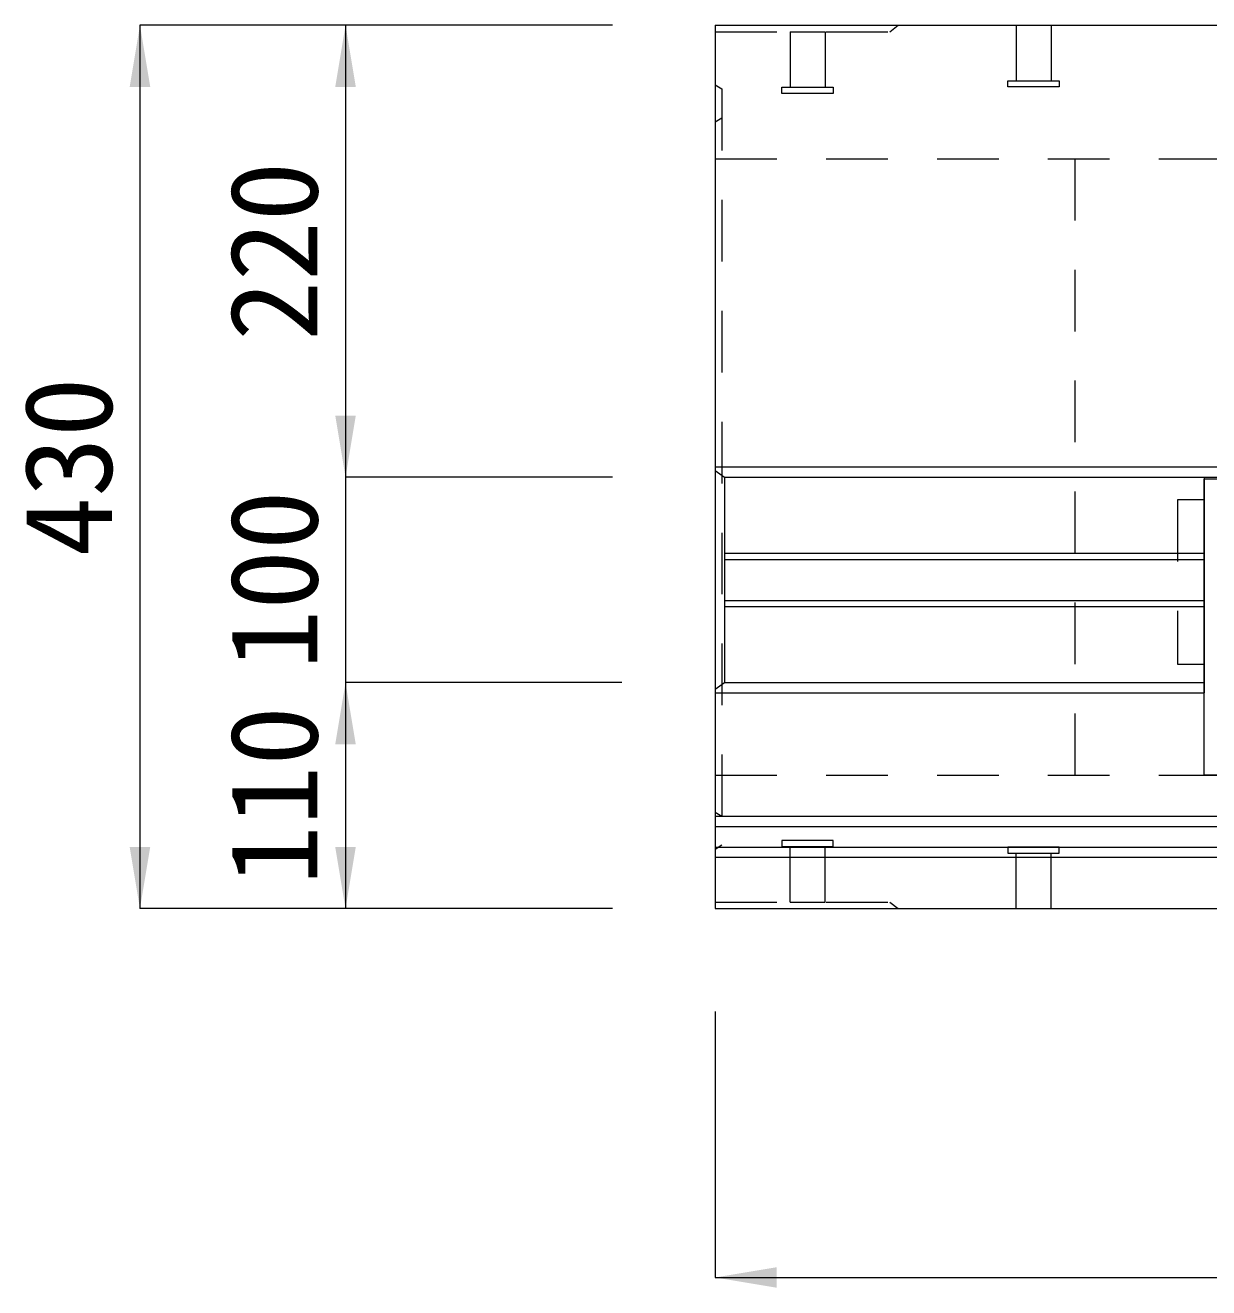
# Model space of a CAD drawing. Units: millimetres at full size, sheet at 1:40. Extents: x -1934 to 44546, y -100881 to -70395.
# Drawn here: x 834 to 1411, y -94806 to -94191 of the extents above; entities that cross this region are included whole.
import ezdxf
from ezdxf.enums import TextEntityAlignment as Align

# ---------------------------------------------------------------- set-up
doc = ezdxf.new("R2010")
doc.units = ezdxf.units.MM
doc.header["$LTSCALE"] = 40
doc.linetypes.add('USER2', pattern=[1.35, 0.75, -0.6])
for name, color, linetype, lineweight in [('0_2', 7, 'Continuous', 13), ('インサート', 92, 'USER2', 9), ('受枠', 3, 'USER2', 5), ('寸法線', 7, 'Continuous', 9), ('本体', 2, 'Continuous', 13), ('目地', 132, 'USER2', 5)]:
    doc.layers.add(name, color=color, linetype=linetype, lineweight=lineweight)
doc.styles.add('ＭＳ ゴシック', font='')
doc.styles.get('ＭＳ ゴシック').set_extended_font_data('MS Gothic')

# ---------------------------------------------------------------- blocks, each defined once
blk = doc.blocks.new('filled_arrow')
at = {"color": 0, "linetype": 'Continuous', "lineweight": -2}
blk.add_solid([(7.5, 1.25), (0, 0), (7.5, -1.25)], dxfattribs=at)

msp = doc.modelspace()

# ---------------------------------------------------------------- linework, layer by layer
at = {"layer": '0_2'}
for p, q in [((1170.3, -94671.36), (1170.3, -94800.9)), ((1170.3, -94800.9), (2168.3, -94800.9))]:
    msp.add_line(p, q, dxfattribs=at)
at = {"layer": 'インサート'}
for p, q in [((1206.8, -94194.56), (1206.8, -94221.56)), ((1206.8, -94194.56), (1223.8, -94194.56)), ((1223.8, -94194.56), (1223.8, -94221.56)), ((1316.8, -94191.36), (1316.8, -94218.36)), ((1316.8, -94191.36), (1333.8, -94191.36)), ((1333.8, -94191.36), (1333.8, -94218.36)), ((1312.8, -94221.36), (1312.8, -94218.36)), ((1312.8, -94218.36), (1337.8, -94218.36)), ((1337.8, -94218.36), (1337.8, -94221.36)), ((1202.8, -94224.56), (1202.8, -94221.56)), ((1202.8, -94221.56), (1227.8, -94221.56)), ((1227.8, -94224.56), (1202.8, -94224.56)), ((1227.8, -94221.56), (1227.8, -94224.56)), ((1337.8, -94221.36), (1312.8, -94221.36)), ((1202.8, -94588.16), (1202.8, -94591.16)), ((1227.8, -94588.16), (1202.8, -94588.16)), ((1227.8, -94591.16), (1227.8, -94588.16)), ((1202.8, -94591.16), (1227.8, -94591.16)), ((1206.8, -94618.16), (1206.8, -94591.16)), ((1223.8, -94618.16), (1223.8, -94591.16)), ((1312.8, -94591.36), (1312.8, -94594.36)), ((1337.8, -94591.36), (1312.8, -94591.36)), ((1312.8, -94594.36), (1337.8, -94594.36)), ((1316.8, -94621.36), (1316.8, -94594.36)), ((1333.8, -94621.36), (1333.8, -94594.36)), ((1337.8, -94594.36), (1337.8, -94591.36)), ((1206.8, -94618.16), (1223.8, -94618.16)), ((1316.8, -94621.36), (1333.8, -94621.36))]:
    msp.add_line(p, q, dxfattribs=at)
at = {"layer": '受枠', "linetype": 'Continuous', "lineweight": 9}
for p, q in [((1408.3, -94556.36), (1408.3, -94412.36)), ((1930.3, -94412.36), (1408.3, -94412.36)), ((1930.3, -94556.36), (1408.3, -94556.36))]:
    msp.add_line(p, q, dxfattribs=at)
at = {"layer": '受枠', "lineweight": 9}
for p, q in [((1408.3, -94422.36), (1395.3, -94422.36)), ((1395.3, -94422.36), (1395.3, -94502.36)), ((1395.3, -94502.36), (1408.3, -94502.36))]:
    msp.add_line(p, q, dxfattribs=at)
at = {"layer": '寸法線', "lineweight": 13}
for p, q in [((890.3, -94191.36), (890.3, -94621.36)), ((1120.3, -94191.36), (890.3, -94191.36)), ((990.36, -94191.36), (990.36, -94411.36)), ((1120.3, -94191.36), (990.36, -94191.36)), ((990.36, -94351.36), (990.36, -94571.36)), ((1120.3, -94411.36), (990.36, -94411.36)), ((1120.3, -94411.36), (990.36, -94411.36)), ((1124.8, -94511.36), (990.36, -94511.36)), ((990.36, -94511.36), (990.36, -94621.36)), ((1124.8, -94511.36), (990.36, -94511.36)), ((1120.3, -94621.36), (890.3, -94621.36)), ((1120.3, -94621.36), (990.36, -94621.36))]:
    msp.add_line(p, q, dxfattribs=at)
at = {"layer": '本体'}
for p, q in [((1170.3, -94191.36), (1170.3, -94621.36)), ((1170.3, -94191.36), (2168.3, -94191.36)), ((1174.8, -94411.36), (2163.8, -94411.36)), ((1174.8, -94511.36), (1408.3, -94511.36)), ((1170.3, -94621.36), (2168.3, -94621.36))]:
    msp.add_line(p, q, dxfattribs=at)
at = {"layer": '本体', "linetype": 'USER2', "lineweight": 5}
for p, q in [((1170.3, -94194.56), (1255.3, -94194.56)), ((1255.3, -94194.56), (1259.3, -94191.36)), ((1170.3, -94618.16), (1255.3, -94618.16)), ((1255.3, -94618.16), (1259.3, -94621.36))]:
    msp.add_line(p, q, dxfattribs=at)
at = {"layer": '本体', "linetype": 'USER2'}
for p, q in [((1170.3, -94256.36), (2168.3, -94256.36)), ((1345.3, -94256.36), (1345.3, -94556.36)), ((1170.3, -94556.36), (2168.3, -94556.36))]:
    msp.add_line(p, q, dxfattribs=at)
at = {"layer": '本体', "lineweight": 5}
for p, q in [((1170.3, -94406.36), (2168.3, -94406.36)), ((1170.3, -94408.11), (1174.8, -94411.36)), ((1174.8, -94411.36), (1174.8, -94511.36)), ((1170.3, -94514.61), (1174.8, -94511.36)), ((1170.3, -94516.36), (1408.3, -94516.36)), ((1170.3, -94576.36), (2168.3, -94576.36)), ((1170.3, -94596.36), (2168.3, -94596.36))]:
    msp.add_line(p, q, dxfattribs=at)
at = {"layer": '本体', "lineweight": 9}
for p, q in [((1408.3, -94411.36), (1408.3, -94516.36)), ((1174.8, -94448.36), (1408.3, -94448.36)), ((1174.8, -94451.36), (1408.3, -94451.36)), ((1174.8, -94471.36), (1408.3, -94471.36)), ((1174.8, -94474.36), (1408.3, -94474.36)), ((1170.3, -94581.36), (2168.3, -94581.36)), ((1170.3, -94591.36), (2168.3, -94591.36))]:
    msp.add_line(p, q, dxfattribs=at)
at = {"layer": '目地'}
for p, q in [((1170.3, -94220.36), (1173.5, -94222.36)), ((1173.5, -94222.36), (1173.5, -94590.36)), ((1170.3, -94238.36), (1173.5, -94236.36)), ((1170.3, -94574.36), (1173.5, -94576.36)), ((1170.3, -94592.36), (1173.5, -94590.36))]:
    msp.add_line(p, q, dxfattribs=at)

# ---------------------------------------------------------------- block references
at = {"layer": '0_2', "xscale": 4, "yscale": 4}
msp.add_blockref('filled_arrow', (1170.3, -94800.9), dxfattribs=at)
at = {"layer": '寸法線', "lineweight": 13, "xscale": 4, "yscale": 4}
for p, rotation in [((890.3, -94191.36), 270), ((990.36, -94191.36), 270), ((990.36, -94411.36), 90), ((990.36, -94411.36), 90), ((990.36, -94511.36), 270), ((990.36, -94511.36), 270), ((890.3, -94621.36), 90), ((990.36, -94621.36), 90)]:
    msp.add_blockref('filled_arrow', p, dxfattribs=dict(at, rotation=rotation))

# ---------------------------------------------------------------- texts
at = {"layer": '寸法線', "style": 'ＭＳ ゴシック'}
for s, p in [('220', (955.36, -94301.36)), ('430', (855.3, -94406.36)), ('100', (955.36, -94461.36)), ('110', (955.36, -94566.36))]:
    msp.add_text(s, height=42.72, rotation=90, dxfattribs=at).set_placement(p, align=Align.MIDDLE_CENTER)

doc.saveas('drawing.dxf')
